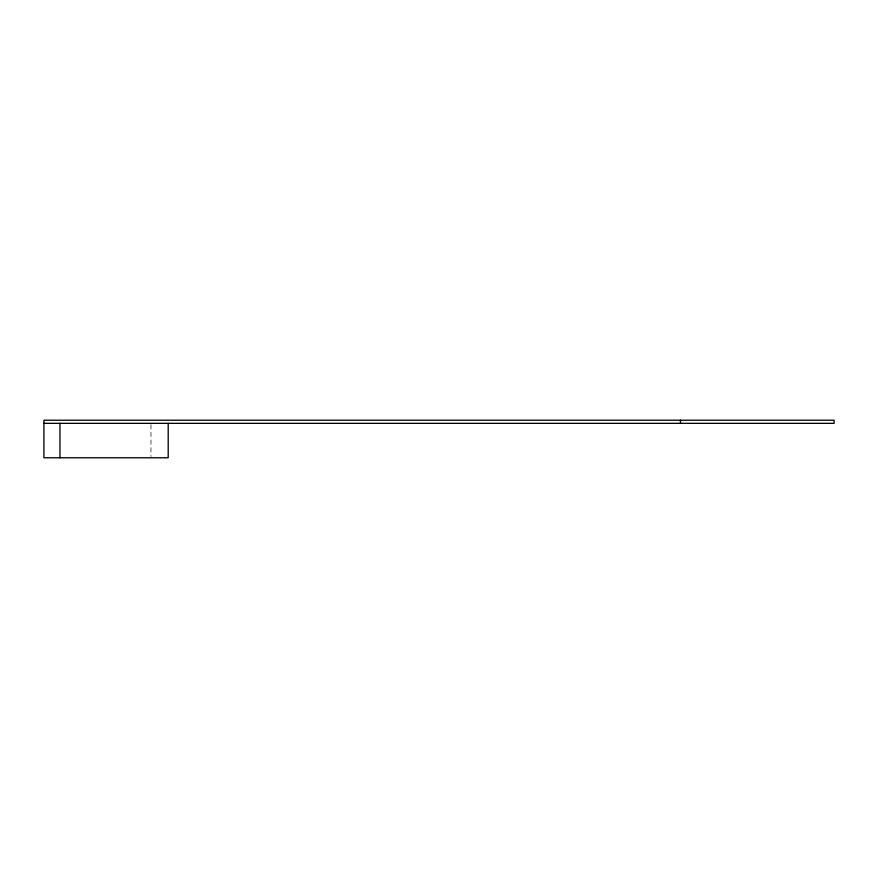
<?xml version="1.0" encoding="UTF-8"?>
<svg xmlns="http://www.w3.org/2000/svg" width="878" height="878" viewBox="0 0 878 878"><rect width="100%" height="100%" fill="white"/><g stroke="black" fill="none" stroke-linecap="round" stroke-linejoin="round"><path stroke-width="0.66" stroke-dasharray="4.39 3.29" d="M150.972 424.612L150.972 456.417"/><path stroke-width="1.32" d="M43.9 423.328L834.1 423.328L834.1 420.222L43.9 420.222L43.9 457.778L168.203 457.778L168.203 423.328M680.472 420.222L680.472 423.328M59.956 423.328L59.956 457.778"/></g></svg>
